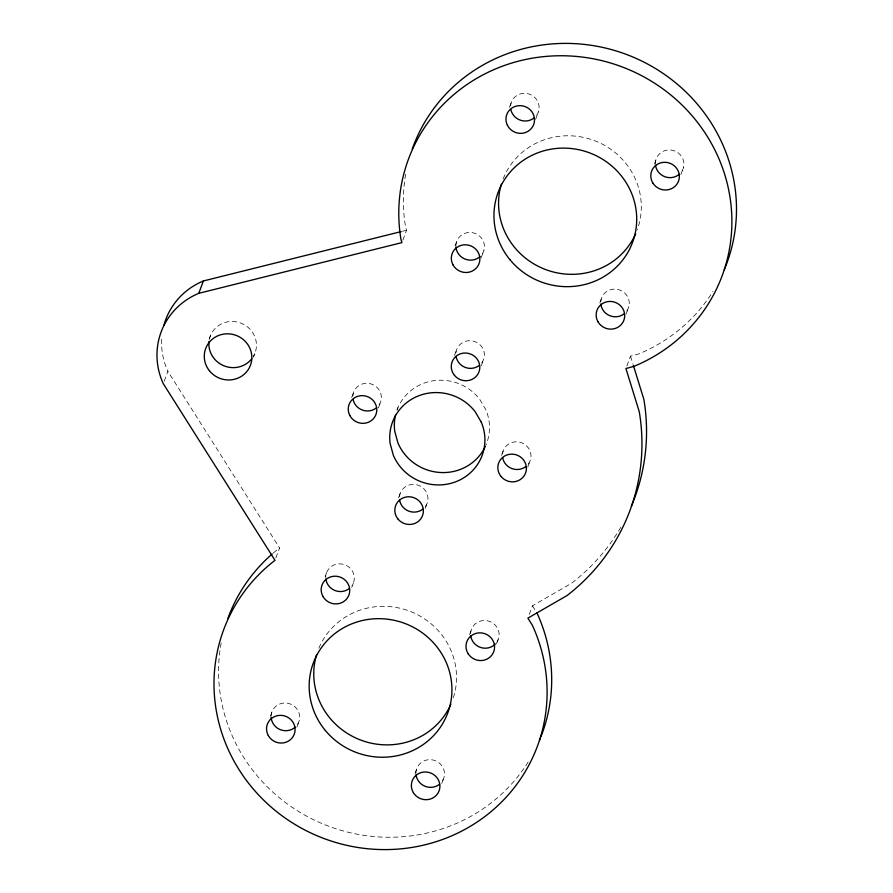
<?xml version="1.0" encoding="UTF-8"?>
<svg xmlns="http://www.w3.org/2000/svg" width="893" height="893" viewBox="0 0 893 893"><rect width="100%" height="100%" fill="white"/><g stroke="black" fill="none" stroke-linecap="round" stroke-linejoin="round"><path stroke-width="0.67" stroke-dasharray="4.46 3.35" d="M164.212 381.211L167.884 371.332A71.407 68.638 20.4 0 1 161.923 335.958M209.118 339.273L210.491 335.567M253.422 357.222L254.806 353.528M275.904 557.835L279.576 547.956L167.884 371.332M402.866 240.128L406.538 230.238L405.578 227.123A167.337 160.852 20.4 0 1 405.668 174.191M351.686 397.485L353.528 392.552M378.409 407.9L380.697 401.727M270.322 716.342L271.695 712.636M325.141 576.666L326.514 572.96M455.106 245.787L456.49 242.081M509.468 107.339L511.309 102.405M397.061 410.032L397.977 407.565M296.822 727.248L299.11 721.064M351.742 587.404L353.583 582.459M481.148 257.921L483.906 250.509M535.621 119.316L538.379 111.904M398.501 497.97L400.332 493.036M454.481 355.481L456.781 349.297M425.213 508.43L427.055 503.485M481.204 365.929L483.493 359.745M501.52 455.363L503.362 450.429M527.774 467.05L530.074 460.877M415.011 773.461L416.395 769.755M469.562 634.689L470.946 630.983M599.806 302.906L601.179 299.2M654.357 164.133L655.73 160.427M441.778 783.407L444.078 777.234M496.508 643.898L498.807 637.725M626.105 314.09L628.862 306.679M680.846 174.582L683.603 167.17M529.259 614.44L532.485 605.8L571.598 583.218A205.58 197.621 20.4 0 0 620.948 527.026M626.83 366.052L630.514 356.173L638.551 354.019A167.337 160.852 20.4 0 0 712.927 291.486M402.497 231.254L406.538 230.238M532.485 605.8L536.905 612.832M630.514 356.173L632.936 364.009M352.858 396.09A14.344 13.786 20.4 0 1 371.499 384.068A14.344 13.786 20.4 0 1 379.101 404.953M528.143 762.042A167.337 160.852 20.4 0 1 326.347 825.322A167.337 160.852 20.4 0 1 221.364 642.056M273.225 553.113A167.337 160.852 20.4 0 1 279.576 547.956M399.484 496.53A14.344 13.786 20.4 0 1 418.728 485.424A14.344 13.786 20.4 0 1 425.291 506.632M502.513 453.923A14.344 13.786 20.4 0 1 521.758 442.816A14.344 13.786 20.4 0 1 528.31 464.014M318.868 648.206A71.719 68.94 20.4 0 1 408.994 610.924A71.719 68.94 20.4 0 1 453.32 697.824M396.994 410.032A47.809 45.956 20.4 0 1 434.411 380.608A47.809 45.956 20.4 0 1 479.708 399.283L485.904 409.887A47.809 45.956 20.4 0 1 485.859 445.227M455.932 352.802A14.344 13.786 20.4 0 1 476.873 342.488A14.344 13.786 20.4 0 1 479.184 365.471M415.959 773.338A14.344 13.786 20.4 0 1 434.924 760.535A14.344 13.786 20.4 0 1 441.298 782.525M209.408 339.005A23.91 22.984 20.4 0 1 241.333 323.266A23.91 22.984 20.4 0 1 253.177 356.742M455.921 245.642A14.344 13.786 20.4 0 1 475.366 233.519A14.344 13.786 20.4 0 1 480.936 255.699M655.406 164.022A14.344 13.786 20.4 0 1 673.981 150.705A14.344 13.786 20.4 0 1 680.979 172.528M503.139 178.924A71.719 68.94 20.4 0 1 594.459 140.625A71.719 68.94 20.4 0 1 637.211 229.881M510.595 105.932A14.344 13.786 20.4 0 1 529.382 94.133A14.344 13.786 20.4 0 1 536.738 115.108M326.057 580.104A14.344 13.786 20.4 0 1 342.789 564.186A14.344 13.786 20.4 0 1 351.942 585.663M271.137 716.197A14.344 13.786 20.4 0 1 289.399 703.651A14.344 13.786 20.4 0 1 297.615 724.335M470.611 633.371A14.344 13.786 20.4 0 1 489.777 621.472A14.344 13.786 20.4 0 1 496.184 643.094M600.788 301.577A14.344 13.786 20.4 0 1 620.289 290.203A14.344 13.786 20.4 0 1 626.093 311.97"/><path stroke-width="1.34" d="M198.771 293.328L401.95 242.595L400.979 239.469A167.337 160.852 20.4 0 1 524.113 59.798A167.337 160.852 20.4 0 1 722.504 167.851A167.337 160.852 20.4 0 1 633.952 366.364L625.915 368.519L639.243 411.617A205.58 197.621 20.4 0 1 567.01 595.564L527.886 618.146L532.317 625.178A167.337 160.852 20.4 0 1 462.127 830.881A167.337 160.852 20.4 0 1 242.996 775.637A167.337 160.852 20.4 0 1 274.988 560.313L163.285 383.689A71.407 68.638 20.4 0 1 198.771 293.328L203.37 280.971L401.158 231.588M633.338 365.315L643.842 399.271A205.58 197.621 20.4 0 1 631.329 506.275M376.69 407.643A14.344 13.786 20.4 0 1 353.159 399.696M679.294 174.269A14.344 13.786 20.4 0 1 655.507 165.227M422.746 509.2A14.344 13.786 20.4 0 1 399.606 500.147M525.765 466.592A14.344 13.786 20.4 0 1 502.625 457.54M450.865 704.264A71.719 68.94 20.4 0 1 361.297 740.286A71.719 68.94 20.4 0 1 316.546 654.714M251.804 358.718A23.91 22.984 20.4 0 1 223.964 365.817A23.91 22.984 20.4 0 1 209.007 341.383M540.477 737.797A167.337 160.852 20.4 0 1 539.45 740.297M227.871 618.436A167.337 160.852 20.4 0 1 272.186 554.006M536.905 612.832A167.337 160.852 20.4 0 1 540.979 736.558M163.966 325.074A71.407 68.638 20.4 0 1 203.37 280.971M485.312 446.433A47.809 45.956 20.4 0 1 441.164 472.542A47.809 45.956 20.4 0 1 397.921 442.895L394.728 431.174A47.809 45.956 20.4 0 1 395.465 415.178M439.568 784.21A14.344 13.786 20.4 0 1 416.026 774.544M412.209 149.153A167.337 160.852 20.4 0 1 628.069 55.065A167.337 160.852 20.4 0 1 724.245 269.742M480.077 256.548A14.344 13.786 20.4 0 1 455.955 246.848M479.184 365.471A14.344 13.786 20.4 0 1 456.055 356.419M635.66 233.709A71.719 68.94 20.4 0 1 546.081 269.731A71.719 68.94 20.4 0 1 501.341 184.159M534.282 117.776A14.344 13.786 20.4 0 1 510.852 109.549M349.498 588.331A14.344 13.786 20.4 0 1 326.057 580.104M295.282 727.103A14.344 13.786 20.4 0 1 271.159 717.403M495.381 643.987A14.344 13.786 20.4 0 1 470.711 635.783M624.363 313.655A14.344 13.786 20.4 0 1 600.822 303.988M481.316 422.244L475.121 411.64A47.809 45.956 20.4 0 0 419.174 395.61A47.809 45.956 20.4 0 0 390.129 443.52L393.333 455.251A47.809 45.956 20.4 0 0 455.475 481.885A47.809 45.956 20.4 0 0 481.316 422.244M454.504 375.384A14.344 13.786 20.4 0 0 478.905 372.102A14.344 13.786 20.4 0 0 463.233 353.148A14.344 13.786 20.4 0 0 454.504 375.384M209.464 370.829A23.91 22.984 20.4 0 0 250.207 365.873A23.91 22.984 20.4 0 0 224.5 333.982A23.91 22.984 20.4 0 0 209.464 370.829M501.085 476.505A14.344 13.786 20.4 0 0 525.486 473.223A14.344 13.786 20.4 0 0 509.814 454.269A14.344 13.786 20.4 0 0 501.085 476.505M325.331 730.463A71.719 68.94 20.4 0 0 447.337 714.076A71.719 68.94 20.4 0 0 368.976 619.318A71.719 68.94 20.4 0 0 325.331 730.463M398.055 519.112A14.344 13.786 20.4 0 0 422.456 515.83A14.344 13.786 20.4 0 0 406.784 496.888A14.344 13.786 20.4 0 0 398.055 519.112M349.81 415.491A14.344 13.786 20.4 0 0 374.513 417.31A14.344 13.786 20.4 0 0 363.239 395.677A14.344 13.786 20.4 0 0 349.81 415.491M598.165 322.083A14.344 13.786 20.4 0 0 622.89 322.351A14.344 13.786 20.4 0 0 610.22 301.432A14.344 13.786 20.4 0 0 598.165 322.083M653.017 183.266A14.344 13.786 20.4 0 0 677.72 182.886A14.344 13.786 20.4 0 0 664.47 162.292A14.344 13.786 20.4 0 0 653.017 183.266M453.086 264.998A14.344 13.786 20.4 0 0 477.811 266.136A14.344 13.786 20.4 0 0 465.912 244.805A14.344 13.786 20.4 0 0 453.086 264.998M507.458 125.355A14.344 13.786 20.4 0 0 532.139 127.465A14.344 13.786 20.4 0 0 521.132 105.698A14.344 13.786 20.4 0 0 507.458 125.355M510.126 259.908A71.719 68.94 20.4 0 0 632.121 243.521A71.719 68.94 20.4 0 0 553.772 148.763A71.719 68.94 20.4 0 0 510.126 259.908M413.381 792.638A14.344 13.786 20.4 0 0 438.106 792.906A14.344 13.786 20.4 0 0 425.436 771.987A14.344 13.786 20.4 0 0 413.381 792.638M468.222 653.821A14.344 13.786 20.4 0 0 492.936 653.442A14.344 13.786 20.4 0 0 479.686 632.847A14.344 13.786 20.4 0 0 468.222 653.821M268.302 735.553A14.344 13.786 20.4 0 0 293.016 736.692A14.344 13.786 20.4 0 0 281.116 715.36A14.344 13.786 20.4 0 0 268.302 735.553M322.674 595.91A14.344 13.786 20.4 0 0 347.355 598.02A14.344 13.786 20.4 0 0 336.348 576.253A14.344 13.786 20.4 0 0 322.674 595.91"/></g></svg>
